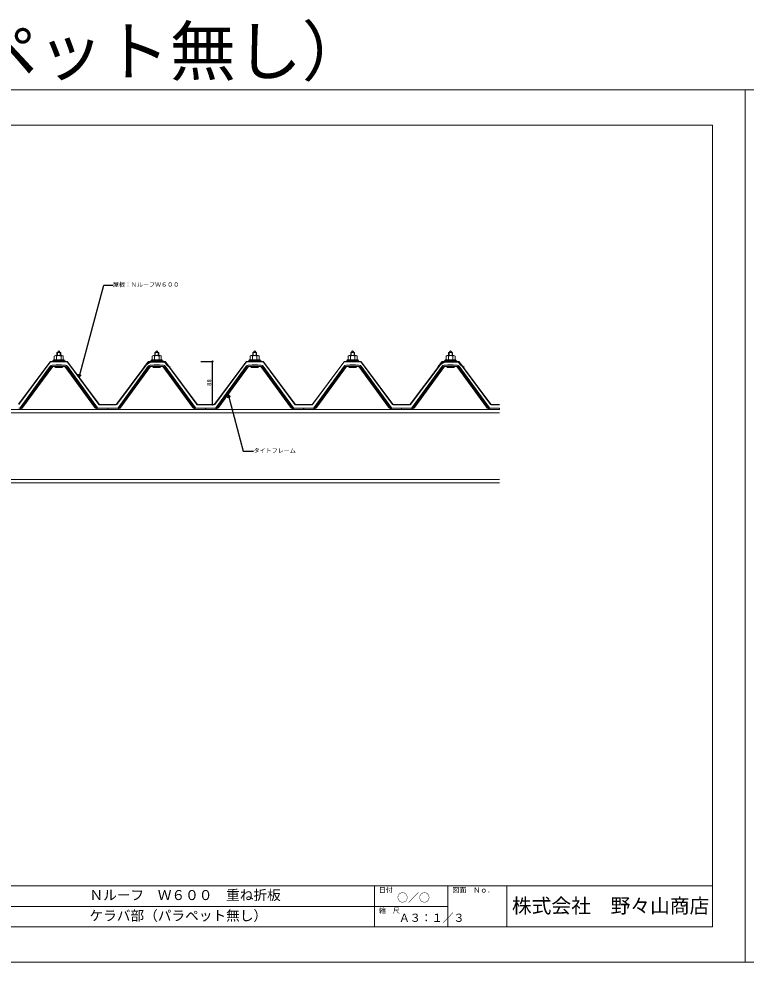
# Model space of a CAD drawing. Units: millimetres, scale not verified. Extents: x -1262 to 3778, y -891 to 1036.
# Drawn here: x -225 to 1260, y -891 to 1036 of the extents above; entities that cross this region are included whole.
import ezdxf
from ezdxf.enums import TextEntityAlignment as Align

# ---------------------------------------------------------------- set-up
doc = ezdxf.new("R2010")
doc.units = ezdxf.units.MM
doc.header["$LTSCALE"] = 3
for name, color, linetype, lineweight in [('0-0_補助1', 4, 'Continuous', 5), ('0-4_寸法線1', 5, 'Continuous', 25), ('0-6_名称1', 5, 'Continuous', 25), ('0-B_屋根1', 6, 'Continuous', 20), ('0-C_屋根2', 3, 'Continuous', 9), ('2-8_ビス2', 7, 'Continuous', 5), ('2-A_タイトフレーム', 3, 'Continuous', 9), ('4-2_H鋼1', 2, 'Continuous', 18), ('5-B_枠2', 4, 'Continuous', 5)]:
    doc.layers.add(name, color=color, linetype=linetype, lineweight=lineweight)
doc.layers.add('D-C_補助線1', color=4, linetype='Continuous')
doc.styles.add('Arial', font='')
doc.styles.add('ＭＳ ゴシック', font='')
doc.styles.get('Arial').set_extended_font_data('Arial')
doc.styles.get('ＭＳ ゴシック').set_extended_font_data('MS Gothic')

msp = doc.modelspace()

# ---------------------------------------------------------------- linework, layer by layer
at = {"layer": '0-0_補助1'}
for p, q in [((-1194.647, -735), (1191.647, -735)), ((501.647, -735), (501.647, -819)), ((651.647, -735), (651.647, -819)), ((771.647, -735), (771.647, -819)), ((-320.3, -777), (651.647, -777)), ((1191.647, -819), (-1194.647, -819)), ((-1194.647, -819), (1191.647, -819))]:
    msp.add_line(p, q, dxfattribs=at)
msp.add_lwpolyline([(1191.647, -819), (1191.647, 819), (-1194.647, 819), (-1194.647, -819)], dxfattribs=at)
at = {"layer": '0-4_寸法線1'}
for p, q in [((146.913, 336.23), (170.913, 336.23)), ((170.913, 248.23), (170.913, 336.23)), ((146.913, 248.23), (170.913, 248.23))]:
    msp.add_line(p, q, dxfattribs=at)
for centre in [(170.913, 336.23), (170.913, 248.23)]:
    msp.add_circle(centre, 1.05, dxfattribs=at)
at = {"layer": '0-6_名称1'}
for p, q in [((-101.567, 304.035), (-102.912, 310.607)), ((-101.567, 304.035), (-97.117, 309.054)), ((202.703, 268.553), (201.358, 261.981)), ((202.703, 268.553), (207.154, 263.534))]:
    msp.add_line(p, q, dxfattribs=at)
for points in [[(-101.567, 304.035), (-51.147, 492.206), (-32.636, 492.206)], [(202.703, 268.553), (233.668, 152.989), (254.623, 152.989)]]:
    msp.add_lwpolyline(points, dxfattribs=at)
at = {"layer": '0-B_屋根1'}
for p, q in [((31.765, 324.474), (39.308, 334.623)), ((73.098, 336.23), (40.913, 336.23)), ((40.913, 335.43), (73.098, 335.43)), ((74.703, 334.623), (138.666, 248.56)), ((139.308, 249.037), (75.345, 335.1)), ((238.666, 335.1), (174.703, 249.037)), ((175.345, 248.56), (239.308, 334.623)), ((273.098, 336.23), (240.913, 336.23)), ((240.913, 335.43), (273.098, 335.43)), ((274.703, 334.623), (338.666, 248.56)), ((339.308, 249.037), (275.345, 335.1)), ((438.666, 335.1), (374.703, 249.037)), ((375.345, 248.56), (439.308, 334.623)), ((473.098, 336.23), (440.913, 336.23)), ((440.913, 335.43), (473.098, 335.43)), ((474.703, 334.623), (538.666, 248.56)), ((539.308, 249.037), (475.345, 335.1)), ((634.991, 329.155), (574.706, 249.04)), ((635.565, 328.721), (575.245, 248.56)), ((631.765, 324.474), (639.308, 334.623)), ((642.711, 334.723), (635.614, 329.754)), ((643.124, 334.134), (636.027, 329.164)), ((673.098, 336.23), (640.913, 336.23)), ((640.913, 335.43), (673.098, 335.43)), ((672.434, 335.23), (644.317, 335.23)), ((672.378, 334.51), (644.317, 334.51)), ((674.703, 334.623), (738.666, 248.56)), ((739.308, 249.037), (675.345, 335.1)), ((683.961, 324.044), (684.541, 324.623)), ((173.098, 248.23), (140.913, 248.23)), ((140.913, 247.43), (173.098, 247.43)), ((373.098, 248.23), (340.913, 248.23)), ((373.098, 248.23), (340.913, 248.23)), ((340.913, 247.43), (372.998, 247.43)), ((340.913, 247.43), (373.098, 247.43)), ((573.098, 248.23), (540.913, 248.23)), ((540.913, 247.43), (572.998, 247.43)), ((740.913, 248.23), (756.823, 248.23)), ((740.913, 247.43), (756.823, 247.43))]:
    msp.add_line(p, q, dxfattribs=at)
for points in [[(38.666, 335.1), (31.151, 324.989), (31.765, 324.474)], [(638.666, 335.1), (631.151, 324.989), (631.765, 324.474)]]:
    msp.add_lwpolyline(points, dxfattribs=at)
for centre, radius, start, end in [((40.913, 333.43), 2.8, 89.99991, 143.38014), ((40.913, 333.43), 2, 90.00019, 143.38061), ((73.098, 333.43), 2.8, 36.61986, 90.00009), ((73.098, 333.43), 2, 36.61939, 89.99981), ((240.913, 333.43), 2.8, 89.99991, 143.38014), ((240.913, 333.43), 2, 90.00019, 143.38061), ((273.098, 333.43), 2.8, 36.61986, 90.00009), ((273.098, 333.43), 2, 36.61939, 89.99981), ((440.913, 333.43), 2.8, 89.99991, 143.38014), ((440.913, 333.43), 2, 90.00019, 143.38061), ((473.098, 333.43), 2.8, 36.61986, 90.00009), ((473.098, 333.43), 2, 36.61939, 89.99981), ((637.22, 327.46), 2.8, 125.00023, 142.74486), ((637.22, 327.46), 2.08, 124.99948, 142.69893), ((640.913, 333.43), 2.8, 89.99991, 143.38014), ((640.913, 333.43), 2, 90.00019, 143.38061), ((644.317, 332.43), 2.8, 90.00003, 125.00014), ((644.281, 332.519), 2, 89.99985, 124.99992), ((672.376, 332.51), 2, 34.45147, 89.9427), ((672.432, 332.43), 2.8, 34.75226, 89.95164), ((673.098, 333.43), 2.8, 36.61986, 90.00009), ((673.098, 333.43), 2, 36.61939, 89.99981), ((702.832, 353.521), 35, 214.61022, 237.37362), ((702.832, 353.521), 34.2, 214.75229, 237.66784), ((140.913, 250.23), 2.8, 216.62064, 270.00055), ((140.913, 250.23), 2, 216.61939, 269.99981), ((173.098, 250.23), 2, 270.00019, 323.38061), ((173.098, 250.23), 2.8, 269.99945, 323.37936), ((340.913, 250.23), 2.8, 216.62064, 270.00024), ((340.913, 250.23), 2, 216.61939, 269.99981), ((373.098, 250.23), 2, 270.00019, 323.38061), ((373.098, 250.23), 2.8, 269.99945, 323.37936), ((540.913, 250.23), 2.8, 216.62064, 270.00024), ((540.913, 250.23), 2, 216.61939, 269.99981), ((572.998, 250.23), 2.8, 270, 323.37936), ((573.098, 250.23), 2, 270.00063, 323.38061), ((740.913, 250.23), 2.8, 216.62064, 270.00055), ((740.913, 250.23), 2, 216.61939, 269.99981)]:
    msp.add_arc(centre, radius, start, end, dxfattribs=at)
at = {"layer": '0-C_屋根2'}
for p, q in [((-161.334, 335.1), (-225.297, 249.037)), ((-224.655, 248.56), (-160.692, 334.623)), ((-126.902, 336.23), (-159.087, 336.23)), ((-159.087, 335.43), (-126.902, 335.43)), ((-125.297, 334.623), (-61.334, 248.56)), ((-60.692, 249.037), (-124.655, 335.1)), ((34.991, 329.155), (-25.294, 249.04)), ((35.565, 328.721), (-24.755, 248.56)), ((42.711, 334.723), (35.614, 329.754)), ((43.124, 334.134), (36.027, 329.164)), ((72.434, 335.23), (44.317, 335.23)), ((72.378, 334.51), (44.317, 334.51)), ((83.961, 324.044), (84.541, 324.623)), ((-26.902, 248.23), (-59.087, 248.23)), ((-59.087, 247.43), (-27.002, 247.43))]:
    msp.add_line(p, q, dxfattribs=at)
for centre, radius, start, end in [((-159.087, 333.43), 2.8, 89.99991, 143.38014), ((-159.087, 333.43), 2, 90.00019, 143.38061), ((-126.902, 333.43), 2.8, 36.61986, 90.00009), ((-126.902, 333.43), 2, 36.61939, 89.99981), ((37.22, 327.46), 2.8, 125.00023, 142.74486), ((37.22, 327.46), 2.08, 124.99948, 142.69893), ((44.317, 332.43), 2.8, 90.00003, 125.00014), ((44.281, 332.519), 2, 89.99985, 124.99992), ((72.376, 332.51), 2, 34.45147, 89.9427), ((72.432, 332.43), 2.8, 34.75226, 89.95164), ((102.832, 353.521), 35, 214.61022, 237.37362), ((102.832, 353.521), 34.2, 214.75229, 237.66784), ((-59.087, 250.23), 2.8, 216.62064, 270.00024), ((-59.087, 250.23), 2, 216.61939, 269.99981), ((-27.002, 250.23), 2.8, 270, 323.37936), ((-26.902, 250.23), 2, 270.00063, 323.38061)]:
    msp.add_arc(centre, radius, start, end, dxfattribs=at)
at = {"layer": '2-8_ビス2'}
for p, q in [((-152.232, 346.93), (-152.232, 339.43)), ((-149.922, 348.43), (-136.066, 348.43)), ((-147.613, 346.93), (-147.613, 339.43)), ((-146.994, 354.79), (-138.994, 354.79)), ((-146.994, 348.43), (-146.994, 354.79)), ((-142.994, 357.79), (-145.994, 354.79)), ((-145.994, 348.43), (-145.994, 354.79)), ((-142.994, 357.79), (-139.994, 354.79)), ((-139.994, 348.43), (-139.994, 354.79)), ((-138.994, 348.43), (-138.994, 354.79)), ((-138.376, 346.93), (-138.376, 339.43)), ((-133.756, 346.93), (-133.756, 339.43)), ((47.768, 346.93), (47.768, 339.43)), ((50.078, 348.43), (63.934, 348.43)), ((52.387, 346.93), (52.387, 339.43)), ((53.006, 354.79), (61.006, 354.79)), ((53.006, 348.43), (53.006, 354.79)), ((57.006, 357.79), (54.006, 354.79)), ((54.006, 348.43), (54.006, 354.79)), ((57.006, 357.79), (60.006, 354.79)), ((60.006, 348.43), (60.006, 354.79)), ((61.006, 348.43), (61.006, 354.79)), ((61.624, 346.93), (61.624, 339.43)), ((66.244, 346.93), (66.244, 339.43)), ((247.768, 346.93), (247.768, 339.43)), ((250.078, 348.43), (263.934, 348.43)), ((252.387, 346.93), (252.387, 339.43)), ((253.006, 354.79), (261.006, 354.79)), ((253.006, 348.43), (253.006, 354.79)), ((257.006, 357.79), (254.006, 354.79)), ((254.006, 348.43), (254.006, 354.79)), ((257.006, 357.79), (260.006, 354.79)), ((260.006, 348.43), (260.006, 354.79)), ((261.006, 348.43), (261.006, 354.79)), ((261.624, 346.93), (261.624, 339.43)), ((266.244, 346.93), (266.244, 339.43)), ((447.768, 346.93), (447.768, 339.43)), ((450.078, 348.43), (463.934, 348.43)), ((452.387, 346.93), (452.387, 339.43)), ((453.006, 354.79), (461.006, 354.79)), ((453.006, 348.43), (453.006, 354.79)), ((457.006, 357.79), (454.006, 354.79)), ((454.006, 348.43), (454.006, 354.79)), ((457.006, 357.79), (460.006, 354.79)), ((460.006, 348.43), (460.006, 354.79)), ((461.006, 348.43), (461.006, 354.79)), ((461.624, 346.93), (461.624, 339.43)), ((466.244, 346.93), (466.244, 339.43)), ((647.768, 346.93), (647.768, 339.43)), ((650.078, 348.43), (663.934, 348.43)), ((652.387, 346.93), (652.387, 339.43)), ((653.006, 354.79), (661.006, 354.79)), ((653.006, 348.43), (653.006, 354.79)), ((657.006, 357.79), (654.006, 354.79)), ((654.006, 348.43), (654.006, 354.79)), ((657.006, 357.79), (660.006, 354.79)), ((660.006, 348.43), (660.006, 354.79)), ((661.006, 348.43), (661.006, 354.79)), ((661.624, 346.93), (661.624, 339.43)), ((666.244, 346.93), (666.244, 339.43)), ((-153.994, 339.43), (-131.994, 339.43)), ((-153.994, 337.83), (-131.994, 337.83)), ((-148.494, 329.53), (-148.494, 328.53)), ((-148.494, 329.53), (-137.494, 329.53)), ((-137.494, 329.53), (-137.494, 328.53)), ((-131.994, 339.43), (-131.994, 337.83)), ((46.006, 339.43), (68.006, 339.43)), ((46.006, 337.83), (68.006, 337.83)), ((51.506, 329.53), (51.506, 328.53)), ((51.506, 329.53), (62.506, 329.53)), ((62.506, 329.53), (62.506, 328.53)), ((68.006, 339.43), (68.006, 337.83)), ((246.006, 339.43), (268.006, 339.43)), ((246.006, 337.83), (268.006, 337.83)), ((251.506, 329.53), (251.506, 328.53)), ((251.506, 329.53), (262.506, 329.53)), ((262.506, 329.53), (262.506, 328.53)), ((268.006, 339.43), (268.006, 337.83)), ((446.006, 339.43), (468.006, 339.43)), ((446.006, 337.83), (468.006, 337.83)), ((451.506, 329.53), (451.506, 328.53)), ((451.506, 329.53), (462.506, 329.53)), ((462.506, 329.53), (462.506, 328.53)), ((468.006, 339.43), (468.006, 337.83)), ((646.006, 339.43), (668.006, 339.43)), ((646.006, 337.83), (668.006, 337.83)), ((651.506, 329.53), (651.506, 328.53)), ((651.506, 329.53), (662.506, 329.53)), ((662.506, 329.53), (662.506, 328.53)), ((668.006, 339.43), (668.006, 337.83)), ((-150.994, 326.23), (-150.994, 325.73)), ((-149.494, 324.23), (-136.494, 324.23)), ((-134.994, 326.23), (-134.994, 325.73)), ((49.006, 326.23), (49.006, 325.73)), ((50.506, 324.23), (63.506, 324.23)), ((65.006, 326.23), (65.006, 325.73)), ((249.006, 326.23), (249.006, 325.73)), ((250.506, 324.23), (263.506, 324.23)), ((265.006, 326.23), (265.006, 325.73)), ((449.006, 326.23), (449.006, 325.73)), ((450.506, 324.23), (463.506, 324.23)), ((465.006, 326.23), (465.006, 325.73)), ((649.006, 326.23), (649.006, 325.73)), ((650.506, 324.23), (663.506, 324.23)), ((665.006, 326.23), (665.006, 325.73))]:
    msp.add_line(p, q, dxfattribs=at)
for points in [[(-155.871, 337.83), (-155.871, 336.23), (-130.118, 336.23), (-130.118, 337.83)], [(44.129, 337.83), (44.129, 336.23), (69.882, 336.23), (69.882, 337.83)], [(244.129, 337.83), (244.129, 336.23), (269.882, 336.23), (269.882, 337.83)], [(444.129, 337.83), (444.129, 336.23), (469.882, 336.23), (469.882, 337.83)], [(644.129, 337.83), (644.129, 336.23), (669.882, 336.23), (669.882, 337.83)]]:
    msp.add_lwpolyline(points, close=True, dxfattribs=at)
for points in [[(-153.994, 339.43), (-153.994, 337.83), (-131.994, 337.83)], [(46.006, 339.43), (46.006, 337.83), (68.006, 337.83)], [(246.006, 339.43), (246.006, 337.83), (268.006, 337.83)], [(446.006, 339.43), (446.006, 337.83), (468.006, 337.83)], [(646.006, 339.43), (646.006, 337.83), (668.006, 337.83)]]:
    msp.add_lwpolyline(points, dxfattribs=at)
for centre, radius, start, end in [((-149.922, 345.902), 2.528, 23.99102, 156.00898), ((-142.994, 340.569), 7.861, 54.01655, 125.98345), ((-136.066, 345.902), 2.528, 23.99102, 156.00898), ((50.078, 345.902), 2.528, 23.99102, 156.00898), ((57.006, 340.569), 7.861, 54.01655, 125.98345), ((63.934, 345.902), 2.528, 23.99102, 156.00898), ((250.078, 345.902), 2.528, 23.99102, 156.00898), ((257.006, 340.569), 7.861, 54.01655, 125.98345), ((263.934, 345.902), 2.528, 23.99102, 156.00898), ((450.078, 345.902), 2.528, 23.99102, 156.00898), ((457.006, 340.569), 7.861, 54.01655, 125.98345), ((463.934, 345.902), 2.528, 23.99102, 156.00898), ((650.078, 345.902), 2.528, 23.99102, 156.00898), ((657.006, 340.569), 7.861, 54.01655, 125.98345), ((663.934, 345.902), 2.528, 23.99102, 156.00898), ((-149.494, 325.73), 1.5, 179.99996, 270.00004), ((-136.494, 325.73), 1.5, 269.99992, 0), ((50.506, 325.73), 1.5, 179.99996, 270.00004), ((63.506, 325.73), 1.5, 269.99992, 0), ((250.506, 325.73), 1.5, 179.99996, 270.00004), ((263.506, 325.73), 1.5, 269.99992, 0), ((450.506, 325.73), 1.5, 179.99996, 270.00004), ((463.506, 325.73), 1.5, 269.99992, 0), ((650.506, 325.73), 1.5, 179.99996, 270.00004), ((663.506, 325.73), 1.5, 269.99992, 0)]:
    msp.add_arc(centre, radius, start, end, dxfattribs=at)
at = {"layer": '2-A_タイトフレーム'}
for p, q in [((-156.448, 328.53), (-129.54, 328.53)), ((43.552, 328.53), (70.46, 328.53)), ((243.552, 328.53), (270.46, 328.53)), ((443.552, 328.53), (470.46, 328.53)), ((643.552, 328.53), (670.46, 328.53)), ((-160.492, 326.471), (-222.096, 241.765)), ((-158.722, 324.994), (-220.326, 240.289)), ((-155.517, 326.001), (-216.18, 242.589)), ((-156.296, 326.23), (-129.693, 326.23)), ((-130.472, 326.001), (-69.809, 242.589)), ((-127.267, 324.994), (-65.663, 240.289)), ((-125.497, 326.471), (-63.893, 241.765)), ((39.508, 326.471), (-22.096, 241.765)), ((41.278, 324.994), (-20.326, 240.289)), ((44.483, 326.001), (-16.18, 242.589)), ((43.704, 326.23), (70.307, 326.23)), ((69.528, 326.001), (130.191, 242.589)), ((72.733, 324.994), (134.337, 240.289)), ((74.503, 326.471), (136.107, 241.765)), ((239.508, 326.471), (177.904, 241.765)), ((241.278, 324.994), (179.674, 240.289)), ((244.483, 326.001), (183.82, 242.589)), ((243.704, 326.23), (270.307, 326.23)), ((269.528, 326.001), (330.191, 242.589)), ((272.733, 324.994), (334.337, 240.289)), ((274.503, 326.471), (336.107, 241.765)), ((439.508, 326.471), (377.904, 241.765)), ((441.278, 324.994), (379.674, 240.289)), ((444.483, 326.001), (383.82, 242.589)), ((443.704, 326.23), (470.307, 326.23)), ((469.528, 326.001), (530.191, 242.589)), ((472.733, 324.994), (534.337, 240.289)), ((474.503, 326.471), (536.107, 241.765)), ((639.508, 326.471), (577.904, 241.765)), ((641.278, 324.994), (579.674, 240.289)), ((644.483, 326.001), (583.82, 242.589)), ((643.704, 326.23), (670.307, 326.23)), ((669.528, 326.001), (730.191, 242.589)), ((672.733, 324.994), (734.337, 240.289)), ((674.503, 326.471), (736.107, 241.765)), ((-242.995, 238.23), (-224.369, 238.23)), ((-61.803, 238.23), (-43.178, 238.23)), ((-61.803, 238.23), (-43.178, 238.23)), ((-61.65, 240.53), (-43.178, 240.53)), ((-61.65, 240.53), (-43.178, 240.53)), ((-43.177, 238.23), (-43.177, 240.53)), ((-43.177, 238.23), (-43.177, 240.53)), ((-42.995, 240.53), (-24.522, 240.53)), ((-42.995, 238.23), (-42.995, 240.53)), ((-42.995, 238.23), (-24.369, 238.23)), ((138.197, 238.23), (156.822, 238.23)), ((138.197, 238.23), (156.822, 238.23)), ((138.35, 240.53), (156.822, 240.53)), ((138.35, 240.53), (156.822, 240.53)), ((156.823, 238.23), (156.823, 240.53)), ((156.823, 238.23), (156.823, 240.53)), ((157.005, 240.53), (175.478, 240.53)), ((157.005, 238.23), (157.005, 240.53)), ((157.005, 238.23), (175.631, 238.23)), ((338.197, 238.23), (356.822, 238.23)), ((338.197, 238.23), (356.822, 238.23)), ((338.35, 240.53), (356.822, 240.53)), ((338.35, 240.53), (356.822, 240.53)), ((356.823, 238.23), (356.823, 240.53)), ((356.823, 238.23), (356.823, 240.53)), ((357.005, 240.53), (375.478, 240.53)), ((357.005, 238.23), (357.005, 240.53)), ((357.005, 238.23), (375.631, 238.23)), ((538.197, 238.23), (556.822, 238.23)), ((538.197, 238.23), (556.822, 238.23)), ((538.35, 240.53), (556.822, 240.53)), ((538.35, 240.53), (556.822, 240.53)), ((556.823, 238.23), (556.823, 240.53)), ((556.823, 238.23), (556.823, 240.53)), ((557.005, 240.53), (575.478, 240.53)), ((557.005, 238.23), (557.005, 240.53)), ((557.005, 238.23), (575.631, 238.23)), ((738.197, 238.23), (756.822, 238.23)), ((738.197, 238.23), (756.822, 238.23)), ((738.35, 240.53), (756.822, 240.53)), ((738.35, 240.53), (756.822, 240.53)), ((756.823, 238.23), (756.823, 240.53)), ((756.823, 238.23), (756.823, 240.53))]:
    msp.add_line(p, q, dxfattribs=at)
for centre, radius, start, end in [((-156.448, 323.53), 5, 89.99996, 143.97249), ((-129.54, 323.53), 5, 36.02739, 89.99992), ((43.552, 323.53), 5, 89.99996, 143.97249), ((70.46, 323.53), 5, 36.02739, 89.99992), ((243.552, 323.53), 5, 89.99996, 143.97249), ((270.46, 323.53), 5, 36.02739, 89.99992), ((443.552, 323.53), 5, 89.99996, 143.97249), ((470.46, 323.53), 5, 36.02739, 89.99992), ((643.552, 323.53), 5, 89.99996, 143.97249), ((670.46, 323.53), 5, 36.02739, 89.99992), ((-156.296, 323.23), 3, 90.00018, 143.97272), ((-129.693, 323.23), 3, 36.02738, 89.99991), ((43.704, 323.23), 3, 90.00018, 143.97272), ((70.307, 323.23), 3, 36.02738, 89.99991), ((243.704, 323.23), 3, 90.00018, 143.97272), ((270.307, 323.23), 3, 36.02738, 89.99991), ((443.704, 323.23), 3, 90.00018, 143.97272), ((470.307, 323.23), 3, 36.02738, 89.99991), ((643.704, 323.23), 3, 90.00018, 143.97272), ((670.307, 323.23), 3, 36.02738, 89.99991), ((-224.522, 243.53), 3, 270.00041, 323.97294), ((-224.369, 243.23), 5, 269.99947, 323.972), ((-220.224, 245.53), 5, 270.00004, 323.97257), ((-65.765, 245.53), 5, 216.02743, 269.99996), ((-61.619, 243.23), 5, 216.028, 270.00053), ((-61.467, 243.53), 3, 216.02706, 269.99959), ((-24.522, 243.53), 3, 270.00041, 323.97294), ((-24.369, 243.23), 5, 269.99947, 323.972), ((-20.224, 245.53), 5, 270.00004, 323.97257), ((134.235, 245.53), 5, 216.02743, 269.99996), ((138.381, 243.23), 5, 216.028, 270.00053), ((138.533, 243.53), 3, 216.02706, 269.99959), ((175.478, 243.53), 3, 270.00041, 323.97294), ((175.631, 243.23), 5, 269.99947, 323.972), ((179.776, 245.53), 5, 270.00004, 323.97257), ((334.235, 245.53), 5, 216.02743, 269.99996), ((338.381, 243.23), 5, 216.028, 270.00053), ((338.533, 243.53), 3, 216.02706, 269.99959), ((375.478, 243.53), 3, 270.00041, 323.97294), ((375.631, 243.23), 5, 269.99947, 323.972), ((379.776, 245.53), 5, 270.00004, 323.97257), ((534.235, 245.53), 5, 216.02743, 269.99996), ((538.381, 243.23), 5, 216.028, 270.00053), ((538.533, 243.53), 3, 216.02706, 269.99959), ((575.478, 243.53), 3, 270.00041, 323.97294), ((575.631, 243.23), 5, 269.99947, 323.972), ((579.776, 245.53), 5, 270.00004, 323.97257), ((734.235, 245.53), 5, 216.02743, 269.99996), ((738.381, 243.23), 5, 216.028, 270.00053), ((738.533, 243.53), 3, 216.02706, 269.99959)]:
    msp.add_arc(centre, radius, start, end, dxfattribs=at)
at = {"layer": '4-2_H鋼1'}
for p, q in [((-277.995, 238.23), (756.823, 238.23)), ((-277.995, 231.23), (756.823, 231.23)), ((-277.995, 95.23), (756.823, 95.23)), ((-277.995, 88.23), (756.823, 88.23))]:
    msp.add_line(p, q, dxfattribs=at)
at = {"layer": '5-B_枠2'}
for points in [[(-1261.5, 891), (1258.5, 891), (1258.5, -891), (-1261.5, -891)], [(1258.5, 891), (3778.5, 891), (3778.5, -891), (1258.5, -891)]]:
    msp.add_lwpolyline(points, close=True, dxfattribs=at)

# ---------------------------------------------------------------- texts
at = {"layer": '0-0_補助1', "style": 'Arial'}
for s, height, p in [('Ｎルーフ\u3000Ｗ６００\u3000重ね折板', 20.45, (-80.326, -770.295)), ('日付', 10.23, (510.321, -751.913)), ('○／○', 16.36, (547.769, -772.439)), ('図面\u3000Ｎｏ．', 10.23, (660.321, -751.913)), ('株式会社\u3000野々山商店', 29.55, (782.181, -799.551)), ('ケラバ部（パラペット無し）', 20.45, (-80.326, -812.295)), ('縮\u3000尺', 10.23, (510.321, -793.913)), ('Ａ３：１／３', 16.36, (551.481, -813.7))]:
    msp.add_text(s, height=height, dxfattribs=at).set_placement(p, align=Align.BOTTOM_LEFT)
at = {"layer": '0-4_寸法線1', "style": 'ＭＳ ゴシック'}
msp.add_text('88', height=8.798, rotation=90, dxfattribs=at).set_placement((170.913, 286.23), align=Align.BOTTOM_LEFT)
at = {"layer": '0-6_名称1', "style": 'ＭＳ ゴシック'}
for s, p in [('屋根：ＮルーフＷ６００', (-32.636, 486.206)), ('タイトフレーム', (254.623, 146.989))]:
    msp.add_text(s, height=8.798, dxfattribs=at).set_placement(p, align=Align.BOTTOM_LEFT)
at = {"layer": 'D-C_補助線1', "style": 'ＭＳ ゴシック'}
msp.add_text('ケラバ部（パラペット無し）', height=98.97, dxfattribs=at).set_placement((-1266.54, 891), align=Align.BOTTOM_LEFT)

doc.saveas('drawing.dxf')
